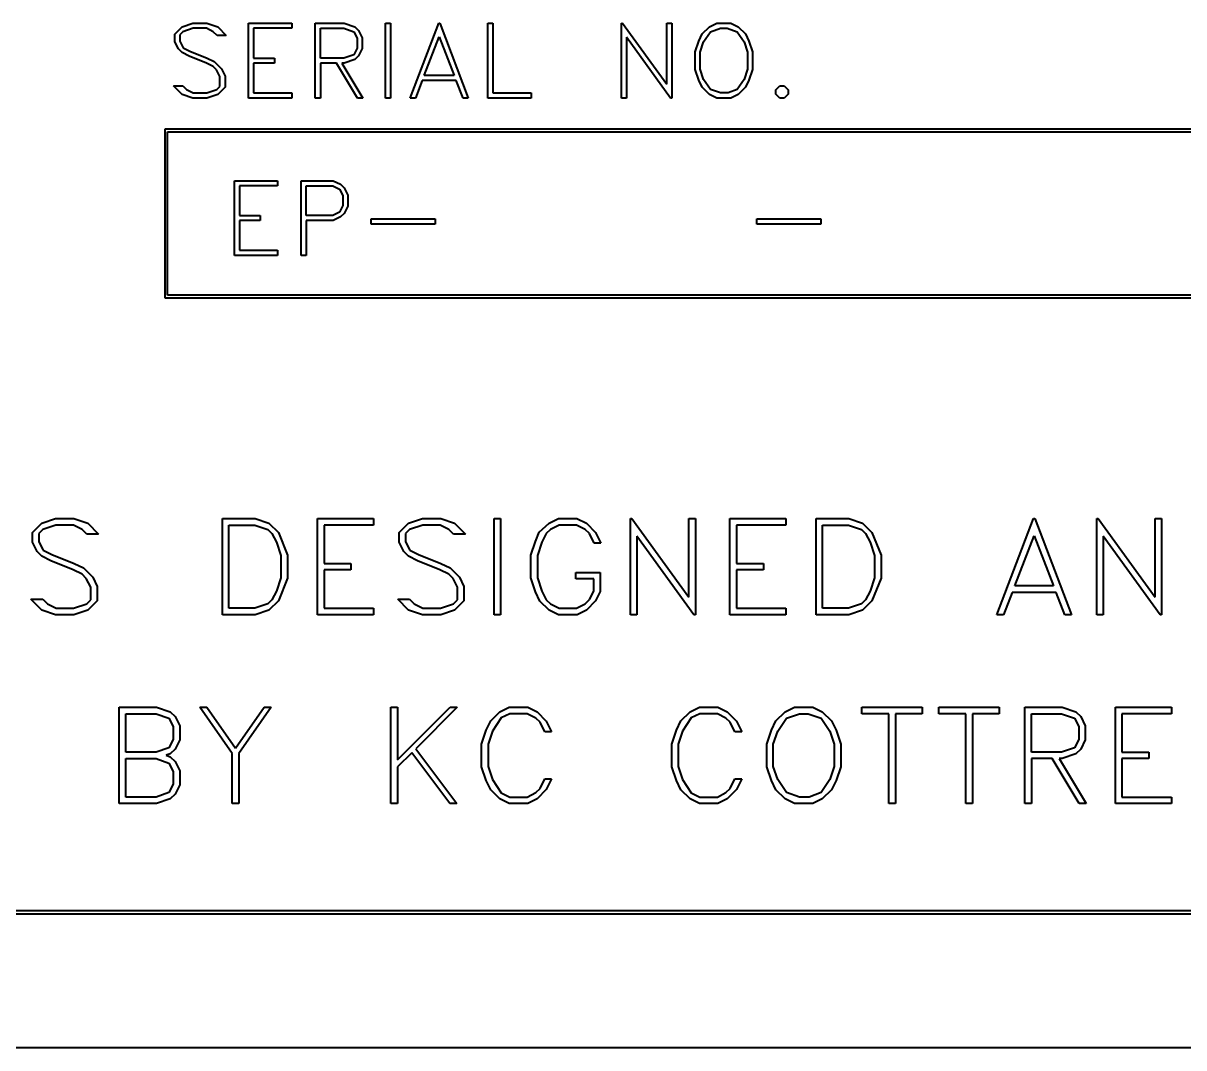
# Model space of a CAD drawing. Header units: millimetres. Extents: x 0 to 420, y 0 to 297.
# Drawn here: x 154.78 to 198.07, y 103.29 to 141.49 of the extents above; entities that cross this region are included whole.
import ezdxf

# ---------------------------------------------------------------- set-up
doc = ezdxf.new("R2010")
doc.units = ezdxf.units.MM
doc.layers.add('가시적인 것(ISO)', color=3, linetype='Continuous', lineweight=40)

msp = doc.modelspace()

# ---------------------------------------------------------------- linework, layer by layer
at = {"layer": '가시적인 것(ISO)'}
for p, q in [((160.435, 141.082), (160.71, 141.354)), ((160.738, 141.172), (160.622, 141.056)), ((160.71, 141.354), (161.109, 141.489)), ((161.117, 141.299), (160.738, 141.172)), ((161.109, 141.489), (161.638, 141.489)), ((161.625, 141.299), (161.117, 141.299)), ((161.874, 141.172), (161.625, 141.299)), ((161.638, 141.489), (162.038, 141.354)), ((162.012, 141.037), (161.874, 141.172)), ((162.038, 141.354), (162.354, 141.037)), ((163.184, 141.489), (164.803, 141.489)), ((163.184, 138.7), (163.184, 141.489)), ((163.374, 141.299), (163.374, 140.189)), ((164.803, 141.299), (163.374, 141.299)), ((164.803, 141.489), (164.803, 141.299)), ((165.677, 141.489), (166.751, 141.489)), ((165.677, 138.7), (165.677, 141.489)), ((165.866, 141.299), (166.741, 141.299)), ((165.866, 140.189), (165.866, 141.299)), ((166.741, 141.299), (167.114, 141.172)), ((166.751, 141.489), (167.15, 141.354)), ((167.114, 141.172), (167.236, 140.931)), ((167.15, 141.354), (167.293, 141.219)), ((167.293, 141.219), (167.425, 140.947)), ((168.297, 141.489), (168.486, 141.489)), ((168.297, 138.7), (168.297, 141.489)), ((168.486, 141.489), (168.486, 138.7)), ((169.215, 138.7), (170.281, 141.489)), ((170.281, 141.489), (170.32, 141.489)), ((170.32, 141.489), (171.384, 138.7)), ((172.11, 141.489), (172.299, 141.489)), ((172.11, 138.7), (172.11, 141.489)), ((172.299, 141.489), (172.299, 138.89)), ((177.093, 141.489), (177.137, 141.489)), ((177.093, 138.7), (177.093, 141.489)), ((177.137, 141.489), (178.784, 139.214)), ((178.784, 141.489), (178.973, 141.489)), ((178.784, 139.214), (178.784, 141.489)), ((178.973, 141.489), (178.973, 138.7)), ((180.107, 141.089), (180.377, 141.354)), ((180.161, 140.794), (180.413, 141.172)), ((180.377, 141.354), (180.647, 141.489)), ((180.413, 141.172), (180.789, 141.299)), ((180.647, 141.489), (181.181, 141.489)), ((180.789, 141.299), (181.041, 141.299)), ((181.041, 141.299), (181.417, 141.172)), ((181.181, 141.489), (181.453, 141.354)), ((181.417, 141.172), (181.671, 140.794)), ((181.453, 141.354), (181.72, 141.089)), ((160.435, 140.801), (160.435, 141.082)), ((160.57, 140.532), (160.435, 140.801)), ((160.622, 141.056), (160.622, 140.814)), ((160.622, 140.814), (160.746, 140.571)), ((162.354, 141.037), (162.012, 141.037)), ((167.236, 140.931), (167.236, 140.558)), ((167.425, 140.947), (167.425, 140.542)), ((169.737, 139.538), (170.299, 140.986)), ((170.299, 140.986), (170.862, 139.538)), ((177.282, 140.975), (177.282, 138.7)), ((178.929, 138.7), (177.282, 140.975)), ((179.845, 140.423), (179.98, 140.82)), ((179.98, 140.82), (180.107, 141.089)), ((180.034, 140.415), (180.161, 140.794)), ((181.671, 140.794), (181.796, 140.415)), ((181.72, 141.089), (181.85, 140.82)), ((181.85, 140.82), (181.985, 140.423)), ((160.707, 140.394), (160.57, 140.532)), ((160.972, 140.264), (160.707, 140.394)), ((160.746, 140.571), (160.995, 140.446)), ((161.618, 140.005), (160.972, 140.264)), ((160.995, 140.446), (161.646, 140.184)), ((167.114, 140.316), (166.741, 140.189)), ((167.236, 140.558), (167.114, 140.316)), ((167.293, 140.27), (167.15, 140.135)), ((167.425, 140.542), (167.293, 140.27)), ((179.845, 139.766), (179.845, 140.423)), ((180.034, 139.774), (180.034, 140.415)), ((181.796, 140.415), (181.796, 139.774)), ((181.985, 140.423), (181.985, 139.766)), ((161.874, 139.873), (161.618, 140.005)), ((161.646, 140.184), (161.911, 140.057)), ((161.996, 139.753), (161.874, 139.873)), ((161.911, 140.057), (162.181, 139.787)), ((163.374, 140.189), (164.152, 140.189)), ((163.374, 140), (163.374, 138.89)), ((164.152, 140), (163.374, 140)), ((164.152, 140.189), (164.152, 140)), ((166.741, 140.189), (165.866, 140.189)), ((165.866, 140), (165.866, 138.7)), ((166.468, 140), (165.866, 140)), ((167.249, 138.7), (166.468, 140)), ((166.671, 140), (167.449, 138.7)), ((166.751, 140), (166.671, 140)), ((167.15, 140.135), (166.751, 140)), ((162.123, 139.502), (161.996, 139.753)), ((162.123, 139.134), (162.123, 139.502)), ((162.181, 139.787), (162.313, 139.517)), ((162.313, 139.517), (162.313, 139.108)), ((170.862, 139.538), (169.737, 139.538)), ((179.98, 139.37), (179.845, 139.766)), ((180.161, 139.396), (180.034, 139.774)), ((180.413, 139.017), (180.161, 139.396)), ((181.671, 139.396), (181.417, 139.017)), ((181.796, 139.774), (181.671, 139.396)), ((181.985, 139.766), (181.85, 139.37)), ((160.393, 139.152), (160.736, 139.152)), ((160.71, 138.835), (160.393, 139.152)), ((160.736, 139.152), (160.873, 139.017)), ((160.873, 139.017), (161.122, 138.89)), ((161.628, 138.89), (162.007, 139.017)), ((162.007, 139.017), (162.123, 139.134)), ((162.313, 139.108), (162.038, 138.835)), ((169.667, 139.349), (169.41, 138.7)), ((170.935, 139.349), (169.667, 139.349)), ((171.192, 138.7), (170.935, 139.349)), ((180.107, 139.1), (179.98, 139.37)), ((180.377, 138.835), (180.107, 139.1)), ((180.789, 138.89), (180.413, 139.017)), ((181.417, 139.017), (181.072, 138.89)), ((181.72, 139.1), (181.453, 138.835)), ((181.85, 139.37), (181.72, 139.1)), ((182.859, 139.001), (183.007, 139.149)), ((182.859, 138.848), (182.859, 139.001)), ((183.007, 139.149), (183.16, 139.149)), ((183.16, 139.149), (183.308, 139.001)), ((183.308, 139.001), (183.308, 138.848)), ((161.109, 138.7), (160.71, 138.835)), ((161.638, 138.7), (161.109, 138.7)), ((161.122, 138.89), (161.628, 138.89)), ((162.038, 138.835), (161.638, 138.7)), ((164.803, 138.7), (163.184, 138.7)), ((163.374, 138.89), (164.803, 138.89)), ((164.803, 138.89), (164.803, 138.7)), ((165.866, 138.7), (165.677, 138.7)), ((167.449, 138.7), (167.249, 138.7)), ((168.486, 138.7), (168.297, 138.7)), ((169.41, 138.7), (169.215, 138.7)), ((171.384, 138.7), (171.192, 138.7)), ((173.729, 138.7), (172.11, 138.7)), ((172.299, 138.89), (173.729, 138.89)), ((173.729, 138.89), (173.729, 138.7)), ((177.282, 138.7), (177.093, 138.7)), ((178.973, 138.7), (178.929, 138.7)), ((180.647, 138.7), (180.377, 138.835)), ((181.181, 138.7), (180.647, 138.7)), ((181.072, 138.89), (180.789, 138.89)), ((181.453, 138.835), (181.181, 138.7)), ((183.007, 138.7), (182.859, 138.848)), ((183.16, 138.7), (183.007, 138.7)), ((183.308, 138.848), (183.16, 138.7)), ((160.07, 137.534), (160.07, 131.248)), ((227.855, 137.534), (160.07, 137.534)), ((160.17, 137.434), (227.755, 137.434)), ((160.17, 131.348), (160.17, 137.434)), ((162.658, 135.618), (164.273, 135.618)), ((162.658, 132.835), (162.658, 135.618)), ((164.273, 135.618), (164.273, 135.429)), ((165.145, 135.618), (166.349, 135.618)), ((165.145, 132.835), (165.145, 135.618)), ((166.349, 135.618), (166.62, 135.483)), ((166.62, 135.483), (166.758, 135.349)), ((162.846, 135.429), (162.846, 134.321)), ((164.273, 135.429), (162.846, 135.429)), ((165.334, 135.429), (166.333, 135.429)), ((165.334, 134.321), (165.334, 135.429)), ((166.333, 135.429), (166.579, 135.307)), ((166.579, 135.307), (166.701, 135.061)), ((166.701, 135.061), (166.701, 134.688)), ((166.758, 135.349), (166.89, 135.077)), ((166.89, 135.077), (166.89, 134.673)), ((166.701, 134.688), (166.579, 134.443)), ((166.89, 134.673), (166.758, 134.401)), ((162.846, 134.321), (163.623, 134.321)), ((163.623, 134.321), (163.623, 134.132)), ((166.333, 134.321), (165.334, 134.321)), ((166.579, 134.443), (166.333, 134.321)), ((166.62, 134.267), (166.349, 134.132)), ((166.758, 134.401), (166.62, 134.267)), ((167.762, 134.191), (170.154, 134.191)), ((167.762, 134.003), (167.762, 134.191)), ((170.154, 134.191), (170.154, 134.003)), ((182.141, 134.191), (184.533, 134.191)), ((182.141, 134.003), (182.141, 134.191)), ((184.533, 134.191), (184.533, 134.003)), ((162.846, 134.132), (162.846, 133.024)), ((163.623, 134.132), (162.846, 134.132)), ((165.334, 134.132), (165.334, 132.835)), ((166.349, 134.132), (165.334, 134.132)), ((170.154, 134.003), (167.762, 134.003)), ((184.533, 134.003), (182.141, 134.003)), ((162.846, 133.024), (164.273, 133.024)), ((164.273, 133.024), (164.273, 132.835)), ((164.273, 132.835), (162.658, 132.835)), ((165.334, 132.835), (165.145, 132.835)), ((160.07, 131.248), (227.855, 131.248)), ((227.755, 131.348), (160.17, 131.348)), ((155.48, 122.852), (155.994, 123.026)), ((155.994, 123.026), (156.676, 123.026)), ((156.676, 123.026), (157.191, 122.852)), ((162.214, 123.026), (163.43, 123.026)), ((162.214, 119.433), (162.214, 123.026)), ((163.43, 123.026), (163.948, 122.852)), ((165.759, 123.026), (167.845, 123.026)), ((165.759, 119.433), (165.759, 123.026)), ((167.845, 123.026), (167.845, 122.782)), ((169.158, 122.852), (169.673, 123.026)), ((169.673, 123.026), (170.354, 123.026)), ((170.354, 123.026), (170.869, 122.852)), ((172.346, 123.026), (172.59, 123.026)), ((172.346, 119.433), (172.346, 123.026)), ((172.59, 123.026), (172.59, 119.433)), ((174.401, 122.852), (174.749, 123.026)), ((174.749, 123.026), (175.437, 123.026)), ((175.437, 123.026), (175.788, 122.852)), ((177.429, 123.026), (177.486, 123.026)), ((177.429, 119.433), (177.429, 123.026)), ((177.486, 123.026), (179.608, 120.095)), ((179.608, 123.026), (179.852, 123.026)), ((179.608, 120.095), (179.608, 123.026)), ((179.852, 123.026), (179.852, 119.433)), ((181.142, 123.026), (183.227, 123.026)), ((181.142, 119.433), (181.142, 123.026)), ((183.227, 123.026), (183.227, 122.782)), ((184.353, 123.026), (185.57, 123.026)), ((184.353, 119.433), (184.353, 123.026)), ((185.57, 123.026), (186.088, 122.852)), ((191.09, 119.433), (192.464, 123.026)), ((192.464, 123.026), (192.514, 123.026)), ((192.514, 123.026), (193.884, 119.433)), ((194.82, 123.026), (194.877, 123.026)), ((194.82, 119.433), (194.82, 123.026)), ((194.877, 123.026), (196.999, 120.095)), ((196.999, 123.026), (197.243, 123.026)), ((196.999, 120.095), (196.999, 123.026)), ((197.243, 123.026), (197.243, 119.433)), ((155.126, 122.501), (155.48, 122.852)), ((155.126, 122.14), (155.126, 122.501)), ((155.517, 122.618), (155.366, 122.468)), ((156.004, 122.782), (155.517, 122.618)), ((156.659, 122.782), (156.004, 122.782)), ((156.98, 122.618), (156.659, 122.782)), ((157.157, 122.444), (156.98, 122.618)), ((157.191, 122.852), (157.598, 122.444)), ((162.458, 122.782), (163.42, 122.782)), ((162.458, 119.677), (162.458, 122.782)), ((163.42, 122.782), (163.908, 122.618)), ((163.908, 122.618), (164.062, 122.461)), ((163.948, 122.852), (164.299, 122.505)), ((164.299, 122.505), (164.636, 121.656)), ((166.003, 122.782), (166.003, 121.352)), ((167.845, 122.782), (166.003, 122.782)), ((168.804, 122.501), (169.158, 122.852)), ((168.804, 122.14), (168.804, 122.501)), ((169.195, 122.618), (169.044, 122.468)), ((169.683, 122.782), (169.195, 122.618)), ((170.338, 122.782), (169.683, 122.782)), ((170.658, 122.618), (170.338, 122.782)), ((170.836, 122.444), (170.658, 122.618)), ((170.869, 122.852), (171.277, 122.444)), ((173.89, 122.164), (174.027, 122.511)), ((174.027, 122.511), (174.401, 122.852)), ((174.448, 122.618), (174.291, 122.461)), ((174.769, 122.782), (174.448, 122.618)), ((175.421, 122.782), (174.769, 122.782)), ((175.738, 122.618), (175.421, 122.782)), ((175.898, 122.461), (175.738, 122.618)), ((175.788, 122.852), (176.132, 122.508)), ((176.132, 122.508), (176.33, 122.11)), ((181.386, 122.782), (181.386, 121.352)), ((183.227, 122.782), (181.386, 122.782)), ((184.597, 122.782), (185.56, 122.782)), ((184.597, 119.677), (184.597, 122.782)), ((185.56, 122.782), (186.048, 122.618)), ((186.048, 122.618), (186.201, 122.461)), ((186.088, 122.852), (186.439, 122.505)), ((186.439, 122.505), (186.776, 121.656)), ((155.299, 121.793), (155.126, 122.14)), ((155.366, 122.468), (155.366, 122.157)), ((155.366, 122.157), (155.527, 121.843)), ((157.598, 122.444), (157.157, 122.444)), ((164.062, 122.461), (164.229, 122.137)), ((164.229, 122.137), (164.392, 121.642)), ((168.977, 121.793), (168.804, 122.14)), ((169.044, 122.468), (169.044, 122.157)), ((169.044, 122.157), (169.205, 121.843)), ((171.277, 122.444), (170.836, 122.444)), ((173.716, 121.652), (173.89, 122.164)), ((174.124, 122.137), (173.96, 121.642)), ((174.291, 122.461), (174.124, 122.137)), ((176.076, 122.11), (175.898, 122.461)), ((176.33, 122.11), (176.076, 122.11)), ((177.673, 122.364), (177.673, 119.433)), ((179.795, 119.433), (177.673, 122.364)), ((186.201, 122.461), (186.368, 122.137)), ((186.368, 122.137), (186.532, 121.642)), ((191.762, 120.513), (192.487, 122.378)), ((192.487, 122.378), (193.213, 120.513)), ((195.064, 122.364), (195.064, 119.433)), ((197.186, 119.433), (195.064, 122.364)), ((155.476, 121.616), (155.299, 121.793)), ((155.527, 121.843), (155.847, 121.682)), ((155.847, 121.682), (156.686, 121.345)), ((164.392, 121.642), (164.392, 120.817)), ((164.636, 121.656), (164.636, 120.804)), ((169.155, 121.616), (168.977, 121.793)), ((169.205, 121.843), (169.526, 121.682)), ((169.526, 121.682), (170.364, 121.345)), ((173.716, 120.807), (173.716, 121.652)), ((173.96, 121.642), (173.96, 120.817)), ((186.532, 121.642), (186.532, 120.817)), ((186.776, 121.656), (186.776, 120.804)), ((155.817, 121.448), (155.476, 121.616)), ((156.649, 121.114), (155.817, 121.448)), ((156.686, 121.345), (157.027, 121.181)), ((166.003, 121.352), (167.006, 121.352)), ((167.006, 121.352), (167.006, 121.108)), ((169.495, 121.448), (169.155, 121.616)), ((170.328, 121.114), (169.495, 121.448)), ((170.364, 121.345), (170.705, 121.181)), ((181.386, 121.352), (182.388, 121.352)), ((182.388, 121.352), (182.388, 121.108)), ((156.98, 120.944), (156.649, 121.114)), ((157.137, 120.79), (156.98, 120.944)), ((157.027, 121.181), (157.375, 120.834)), ((157.301, 120.466), (157.137, 120.79)), ((157.375, 120.834), (157.545, 120.486)), ((164.392, 120.817), (164.229, 120.322)), ((164.636, 120.804), (164.299, 119.955)), ((166.003, 121.108), (166.003, 119.677)), ((167.006, 121.108), (166.003, 121.108)), ((170.658, 120.944), (170.328, 121.114)), ((170.815, 120.79), (170.658, 120.944)), ((170.705, 121.181), (171.053, 120.834)), ((170.979, 120.466), (170.815, 120.79)), ((171.053, 120.834), (171.223, 120.486)), ((173.89, 120.296), (173.716, 120.807)), ((173.96, 120.817), (174.124, 120.322)), ((175.39, 121.017), (176.306, 121.017)), ((175.39, 120.773), (175.39, 121.017)), ((176.062, 120.773), (175.39, 120.773)), ((176.062, 120.319), (176.062, 120.773)), ((176.306, 121.017), (176.306, 120.299)), ((181.386, 121.108), (181.386, 119.677)), ((182.388, 121.108), (181.386, 121.108)), ((186.532, 120.817), (186.368, 120.322)), ((186.776, 120.804), (186.439, 119.955)), ((157.301, 119.991), (157.301, 120.466)), ((157.545, 120.486), (157.545, 119.958)), ((170.979, 119.991), (170.979, 120.466)), ((171.223, 120.486), (171.223, 119.958)), ((193.213, 120.513), (191.762, 120.513)), ((155.072, 120.015), (155.513, 120.015)), ((155.48, 119.607), (155.072, 120.015)), ((155.513, 120.015), (155.69, 119.841)), ((157.151, 119.841), (157.301, 119.991)), ((157.545, 119.958), (157.191, 119.607)), ((164.062, 119.998), (163.908, 119.841)), ((164.299, 119.955), (163.948, 119.607)), ((164.229, 120.322), (164.062, 119.998)), ((168.75, 120.015), (169.191, 120.015)), ((169.158, 119.607), (168.75, 120.015)), ((169.191, 120.015), (169.368, 119.841)), ((170.829, 119.841), (170.979, 119.991)), ((171.223, 119.958), (170.869, 119.607)), ((174.054, 119.948), (173.89, 120.296)), ((174.401, 119.607), (174.054, 119.948)), ((174.124, 120.322), (174.291, 119.998)), ((174.291, 119.998), (174.448, 119.841)), ((175.741, 119.841), (175.898, 120.001)), ((176.132, 119.951), (175.788, 119.607)), ((175.898, 120.001), (176.062, 120.319)), ((176.306, 120.299), (176.132, 119.951)), ((186.201, 119.998), (186.048, 119.841)), ((186.439, 119.955), (186.088, 119.607)), ((186.368, 120.322), (186.201, 119.998)), ((191.672, 120.269), (191.341, 119.433)), ((193.306, 120.269), (191.672, 120.269)), ((193.637, 119.433), (193.306, 120.269)), ((155.994, 119.433), (155.48, 119.607)), ((155.69, 119.841), (156.011, 119.677)), ((156.011, 119.677), (156.663, 119.677)), ((156.663, 119.677), (157.151, 119.841)), ((157.191, 119.607), (156.676, 119.433)), ((163.42, 119.677), (162.458, 119.677)), ((163.908, 119.841), (163.42, 119.677)), ((163.948, 119.607), (163.43, 119.433)), ((166.003, 119.677), (167.845, 119.677)), ((167.845, 119.677), (167.845, 119.433)), ((169.673, 119.433), (169.158, 119.607)), ((169.368, 119.841), (169.689, 119.677)), ((169.689, 119.677), (170.341, 119.677)), ((170.341, 119.677), (170.829, 119.841)), ((170.869, 119.607), (170.354, 119.433)), ((174.749, 119.433), (174.401, 119.607)), ((174.448, 119.841), (174.772, 119.677)), ((174.772, 119.677), (175.421, 119.677)), ((175.421, 119.677), (175.741, 119.841)), ((175.788, 119.607), (175.441, 119.433)), ((181.386, 119.677), (183.227, 119.677)), ((183.227, 119.677), (183.227, 119.433)), ((185.56, 119.677), (184.597, 119.677)), ((186.048, 119.841), (185.56, 119.677)), ((186.088, 119.607), (185.57, 119.433)), ((156.676, 119.433), (155.994, 119.433)), ((163.43, 119.433), (162.214, 119.433)), ((167.845, 119.433), (165.759, 119.433)), ((170.354, 119.433), (169.673, 119.433)), ((172.59, 119.433), (172.346, 119.433)), ((175.441, 119.433), (174.749, 119.433)), ((177.673, 119.433), (177.429, 119.433)), ((179.852, 119.433), (179.795, 119.433)), ((183.227, 119.433), (181.142, 119.433)), ((185.57, 119.433), (184.353, 119.433)), ((191.341, 119.433), (191.09, 119.433)), ((193.884, 119.433), (193.637, 119.433)), ((195.064, 119.433), (194.82, 119.433)), ((197.243, 119.433), (197.186, 119.433)), ((158.367, 115.991), (159.751, 115.991)), ((158.367, 112.398), (158.367, 115.991)), ((158.611, 115.747), (159.737, 115.747)), ((158.611, 114.317), (158.611, 115.747)), ((159.737, 115.747), (160.219, 115.583)), ((159.751, 115.991), (160.265, 115.817)), ((160.219, 115.583), (160.376, 115.272)), ((160.265, 115.817), (160.449, 115.643)), ((160.449, 115.643), (160.62, 115.292)), ((161.375, 115.991), (161.635, 115.991)), ((162.581, 114.263), (161.375, 115.991)), ((161.635, 115.991), (162.705, 114.467)), ((162.705, 114.467), (163.771, 115.991)), ((164.032, 115.991), (162.825, 114.263)), ((163.771, 115.991), (164.032, 115.991)), ((168.5, 115.991), (168.744, 115.991)), ((168.5, 112.398), (168.5, 115.991)), ((168.744, 114.033), (170.702, 115.991)), ((168.744, 115.991), (168.744, 114.033)), ((170.973, 115.991), (169.429, 114.44)), ((170.702, 115.991), (170.973, 115.991)), ((172.219, 115.476), (172.563, 115.817)), ((172.61, 115.59), (172.286, 115.095)), ((172.563, 115.817), (172.911, 115.991)), ((172.931, 115.747), (172.61, 115.59)), ((172.911, 115.991), (173.599, 115.991)), ((173.583, 115.747), (172.931, 115.747)), ((173.9, 115.583), (173.583, 115.747)), ((173.599, 115.991), (173.95, 115.817)), ((174.06, 115.426), (173.9, 115.583)), ((173.95, 115.817), (174.294, 115.473)), ((179.31, 115.476), (179.655, 115.817)), ((179.701, 115.59), (179.377, 115.095)), ((179.655, 115.817), (180.002, 115.991)), ((180.022, 115.747), (179.701, 115.59)), ((180.002, 115.991), (180.691, 115.991)), ((180.674, 115.747), (180.022, 115.747)), ((180.991, 115.583), (180.674, 115.747)), ((180.691, 115.991), (181.042, 115.817)), ((181.152, 115.426), (180.991, 115.583)), ((181.042, 115.817), (181.386, 115.473)), ((182.853, 115.476), (183.2, 115.817)), ((182.923, 115.095), (183.247, 115.583)), ((183.2, 115.817), (183.548, 115.991)), ((183.247, 115.583), (183.732, 115.747)), ((183.548, 115.991), (184.236, 115.991)), ((183.732, 115.747), (184.056, 115.747)), ((184.056, 115.747), (184.54, 115.583)), ((184.236, 115.991), (184.587, 115.817)), ((184.54, 115.583), (184.868, 115.095)), ((184.587, 115.817), (184.931, 115.476)), ((186.064, 115.991), (188.313, 115.991)), ((186.064, 115.747), (186.064, 115.991)), ((187.067, 115.747), (186.064, 115.747)), ((187.067, 112.398), (187.067, 115.747)), ((188.313, 115.747), (187.311, 115.747)), ((187.311, 115.747), (187.311, 112.398)), ((188.313, 115.991), (188.313, 115.747)), ((188.938, 115.991), (191.187, 115.991)), ((188.938, 115.747), (188.938, 115.991)), ((189.941, 115.747), (188.938, 115.747)), ((189.941, 112.398), (189.941, 115.747)), ((191.187, 115.747), (190.185, 115.747)), ((190.185, 115.747), (190.185, 112.398)), ((191.187, 115.991), (191.187, 115.747)), ((192.143, 115.991), (193.527, 115.991)), ((192.143, 112.398), (192.143, 115.991)), ((192.387, 115.747), (193.513, 115.747)), ((192.387, 114.317), (192.387, 115.747)), ((193.513, 115.747), (193.995, 115.583)), ((193.527, 115.991), (194.041, 115.817)), ((193.995, 115.583), (194.152, 115.272)), ((194.041, 115.817), (194.225, 115.643)), ((194.225, 115.643), (194.396, 115.292)), ((195.518, 115.991), (197.604, 115.991)), ((195.518, 112.398), (195.518, 115.991)), ((195.762, 115.747), (195.762, 114.317)), ((197.604, 115.747), (195.762, 115.747)), ((197.604, 115.991), (197.604, 115.747)), ((160.376, 115.272), (160.376, 114.791)), ((160.62, 115.292), (160.62, 114.771)), ((172.052, 115.129), (172.219, 115.476)), ((174.238, 115.075), (174.06, 115.426)), ((174.294, 115.473), (174.492, 115.075)), ((179.143, 115.129), (179.31, 115.476)), ((181.329, 115.075), (181.152, 115.426)), ((181.386, 115.473), (181.583, 115.075)), ((182.689, 115.129), (182.853, 115.476)), ((184.931, 115.476), (185.099, 115.129)), ((194.152, 115.272), (194.152, 114.791)), ((194.396, 115.292), (194.396, 114.771)), ((160.376, 114.791), (160.219, 114.48)), ((160.62, 114.771), (160.449, 114.42)), ((171.878, 114.617), (172.052, 115.129)), ((172.286, 115.095), (172.122, 114.607)), ((174.492, 115.075), (174.238, 115.075)), ((178.97, 114.617), (179.143, 115.129)), ((179.377, 115.095), (179.214, 114.607)), ((181.583, 115.075), (181.329, 115.075)), ((182.515, 114.617), (182.689, 115.129)), ((182.759, 114.607), (182.923, 115.095)), ((184.868, 115.095), (185.028, 114.607)), ((185.099, 115.129), (185.272, 114.617)), ((194.152, 114.791), (193.995, 114.48)), ((194.396, 114.771), (194.225, 114.42)), ((159.737, 114.317), (158.611, 114.317)), ((160.219, 114.48), (159.737, 114.317)), ((160.449, 114.42), (160.265, 114.246)), ((169.275, 114.293), (168.744, 113.762)), ((170.695, 112.398), (169.275, 114.293)), ((169.429, 114.44), (170.956, 112.398)), ((171.878, 113.772), (171.878, 114.617)), ((172.122, 114.607), (172.122, 113.782)), ((178.97, 113.772), (178.97, 114.617)), ((179.214, 114.607), (179.214, 113.782)), ((182.515, 113.772), (182.515, 114.617)), ((182.759, 113.782), (182.759, 114.607)), ((185.028, 114.607), (185.028, 113.782)), ((185.272, 114.617), (185.272, 113.772)), ((193.513, 114.317), (192.387, 114.317)), ((193.995, 114.48), (193.513, 114.317)), ((194.225, 114.42), (194.041, 114.246)), ((195.762, 114.317), (196.765, 114.317)), ((196.765, 114.317), (196.765, 114.073)), ((158.611, 114.073), (159.737, 114.073)), ((158.611, 112.642), (158.611, 114.073)), ((159.737, 114.073), (160.219, 113.909)), ((160.265, 114.246), (160.118, 114.196)), ((160.118, 114.196), (160.265, 114.146)), ((160.219, 113.909), (160.376, 113.598)), ((160.265, 114.146), (160.449, 113.969)), ((160.449, 113.969), (160.62, 113.618)), ((162.581, 112.398), (162.581, 114.263)), ((162.825, 114.263), (162.825, 112.398)), ((192.387, 114.073), (192.387, 112.398)), ((193.162, 114.073), (192.387, 114.073)), ((194.168, 112.398), (193.162, 114.073)), ((193.423, 114.073), (194.426, 112.398)), ((193.527, 114.073), (193.423, 114.073)), ((194.041, 114.246), (193.527, 114.073)), ((195.762, 114.073), (195.762, 112.642)), ((196.765, 114.073), (195.762, 114.073)), ((160.376, 113.598), (160.376, 113.117)), ((160.62, 113.618), (160.62, 113.097)), ((168.744, 113.762), (168.744, 112.398)), ((172.052, 113.261), (171.878, 113.772)), ((172.122, 113.782), (172.286, 113.294)), ((179.143, 113.261), (178.97, 113.772)), ((179.214, 113.782), (179.377, 113.294)), ((182.689, 113.261), (182.515, 113.772)), ((182.923, 113.294), (182.759, 113.782)), ((185.028, 113.782), (184.868, 113.294)), ((185.272, 113.772), (185.099, 113.261)), ((160.376, 113.117), (160.219, 112.806)), ((160.62, 113.097), (160.449, 112.749)), ((172.219, 112.913), (172.052, 113.261)), ((172.286, 113.294), (172.61, 112.803)), ((174.06, 112.963), (174.238, 113.314)), ((174.238, 113.314), (174.492, 113.314)), ((174.492, 113.314), (174.294, 112.916)), ((179.31, 112.913), (179.143, 113.261)), ((179.377, 113.294), (179.701, 112.803)), ((181.152, 112.963), (181.329, 113.314)), ((181.329, 113.314), (181.583, 113.314)), ((181.583, 113.314), (181.386, 112.916)), ((182.853, 112.913), (182.689, 113.261)), ((183.247, 112.806), (182.923, 113.294)), ((184.868, 113.294), (184.54, 112.806)), ((185.099, 113.261), (184.931, 112.913)), ((159.737, 112.642), (158.611, 112.642)), ((160.219, 112.806), (159.737, 112.642)), ((160.265, 112.572), (159.751, 112.398)), ((160.449, 112.749), (160.265, 112.572)), ((172.563, 112.572), (172.219, 112.913)), ((172.911, 112.398), (172.563, 112.572)), ((172.61, 112.803), (172.931, 112.642)), ((172.931, 112.642), (173.583, 112.642)), ((173.583, 112.642), (173.9, 112.806)), ((173.95, 112.572), (173.599, 112.398)), ((173.9, 112.806), (174.06, 112.963)), ((174.294, 112.916), (173.95, 112.572)), ((179.655, 112.572), (179.31, 112.913)), ((180.002, 112.398), (179.655, 112.572)), ((179.701, 112.803), (180.022, 112.642)), ((180.022, 112.642), (180.674, 112.642)), ((180.674, 112.642), (180.991, 112.806)), ((181.042, 112.572), (180.691, 112.398)), ((180.991, 112.806), (181.152, 112.963)), ((181.386, 112.916), (181.042, 112.572)), ((183.2, 112.572), (182.853, 112.913)), ((183.548, 112.398), (183.2, 112.572)), ((183.732, 112.642), (183.247, 112.806)), ((184.096, 112.642), (183.732, 112.642)), ((184.54, 112.806), (184.096, 112.642)), ((184.587, 112.572), (184.236, 112.398)), ((184.931, 112.913), (184.587, 112.572)), ((195.762, 112.642), (197.604, 112.642)), ((197.604, 112.642), (197.604, 112.398)), ((159.751, 112.398), (158.367, 112.398)), ((162.825, 112.398), (162.581, 112.398)), ((168.744, 112.398), (168.5, 112.398)), ((170.956, 112.398), (170.695, 112.398)), ((173.599, 112.398), (172.911, 112.398)), ((180.691, 112.398), (180.002, 112.398)), ((184.236, 112.398), (183.548, 112.398)), ((187.311, 112.398), (187.067, 112.398)), ((190.185, 112.398), (189.941, 112.398)), ((192.387, 112.398), (192.143, 112.398)), ((194.426, 112.398), (194.168, 112.398)), ((197.604, 112.398), (195.518, 112.398)), ((88.22, 108.293), (229.932, 108.293)), ((229.854, 108.393), (88.299, 108.393)), ((238.941, 103.293), (78.941, 103.293))]:
    msp.add_line(p, q, dxfattribs=at)

doc.saveas('drawing.dxf')
